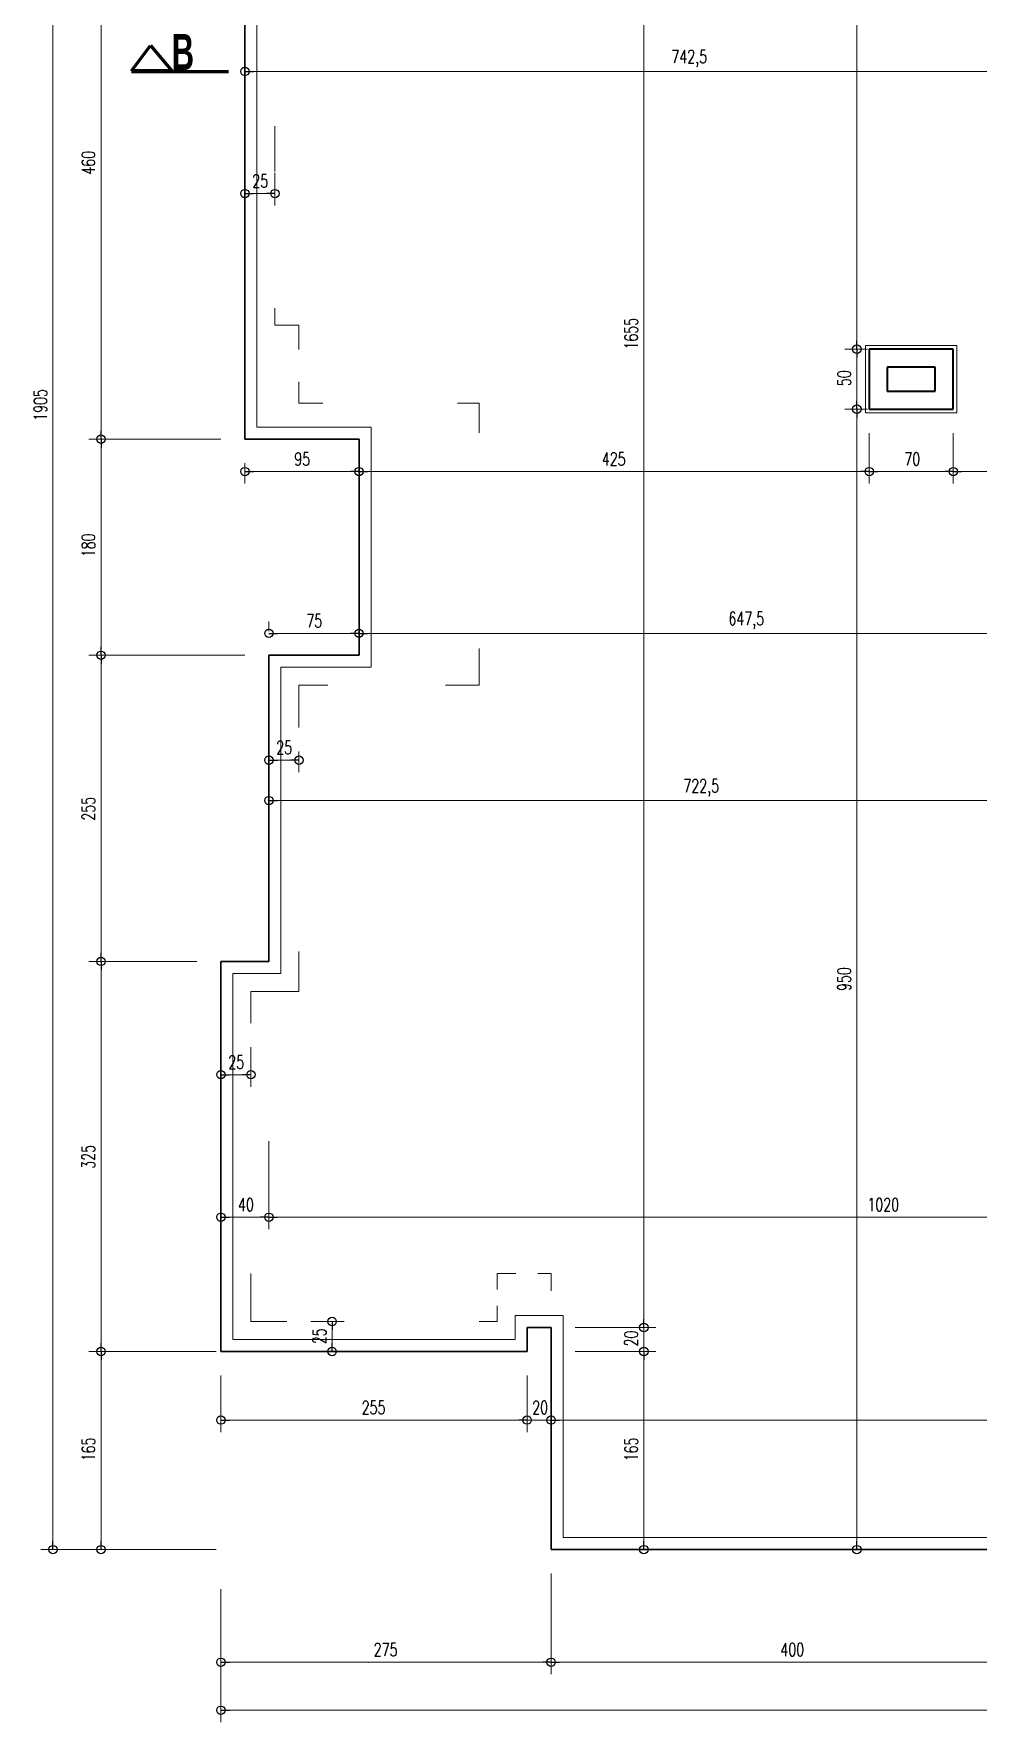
# Model space of a CAD drawing. Header units: millimetres. Extents: x 2016.56 to 2021.8, y 13721.83 to 13722.48.
# Drawn here: x 2018.2841 to 2018.4414, y 13721.965 to 13722.2463 of the extents above; entities that cross this region are included whole.
import ezdxf

# ---------------------------------------------------------------- set-up
doc = ezdxf.new("R2010")
doc.units = ezdxf.units.MM
doc.linetypes.add('ACAD_ISO04W100', pattern=[30, 24, -3, 0, -3])
doc.linetypes.add('HIDDEN', pattern=[0.375, 0.25, -0.125])
doc.layers.get('0').update_dxf_attribs({"lineweight": 20})
for name, color, linetype, lineweight in [('0.3', 150, 'Continuous', 30), ('aks', 1, 'Continuous', 9), ('DH', 7, 'Continuous', 20), ('DIMH', 7, 'Continuous', 20), ('DIMV', 7, 'Continuous', 20), ('DUVAR', 4, 'Continuous', 40), ('DV', 7, 'Continuous', 20), ('kesit', 5, 'Continuous', 60), ('SIVA', 7, 'Continuous', 20)]:
    doc.layers.add(name, color=color, linetype=linetype, lineweight=lineweight)
doc.styles.get("Standard").update_dxf_attribs({"font": 'txt.shx', "width": 0.7, "height": 11})
doc.styles.add('style1', font='swisscbo.ttf', dxfattribs={"width": 0.75, "height": 11})

msp = doc.modelspace()

# ---------------------------------------------------------------- linework, layer by layer
for p, q in [((2018.32129, 13722.26879), (2018.32129, 13722.18079)), ((2018.32129, 13722.18079), (2018.34029, 13722.18079)), ((2018.34029, 13722.18079), (2018.34029, 13722.14079)), ((2018.34029, 13722.14079), (2018.32529, 13722.14079)), ((2018.32529, 13722.14079), (2018.32529, 13722.08979)), ((2018.32529, 13722.08979), (2018.31729, 13722.08979)), ((2018.31729, 13722.08979), (2018.31729, 13722.02879)), ((2018.36429, 13722.02879), (2018.36429, 13722.03279)), ((2018.36429, 13722.03279), (2018.37229, 13722.03279)), ((2018.37229, 13722.03279), (2018.37229, 13721.99579)), ((2018.31729, 13722.02879), (2018.36429, 13722.02879)), ((2018.37229, 13721.99579), (2018.44829, 13721.99579))]:
    msp.add_line(p, q)
at = {"color": 0, "lineweight": -2}
for p, q in [((2018.31929, 13722.24006), (2018.32069, 13722.24006)), ((2018.31929, 13722.21971), (2018.32069, 13722.21971)), ((2018.32429, 13722.21971), (2018.32289, 13722.21971)), ((2018.42122, 13722.19379), (2018.42122, 13722.19519)), ((2018.42122, 13722.19379), (2018.42122, 13722.19239)), ((2018.42122, 13722.18379), (2018.42122, 13722.18519)), ((2018.42122, 13722.18379), (2018.42122, 13722.18239)), ((2018.29531, 13722.17879), (2018.29531, 13722.18019)), ((2018.29531, 13722.17879), (2018.29531, 13722.17739)), ((2018.31929, 13722.17339), (2018.32069, 13722.17339)), ((2018.33829, 13722.17339), (2018.33689, 13722.17339)), ((2018.33829, 13722.17339), (2018.33969, 13722.17339)), ((2018.42329, 13722.17339), (2018.42189, 13722.17339)), ((2018.42329, 13722.17339), (2018.42469, 13722.17339)), ((2018.43729, 13722.17339), (2018.43589, 13722.17339)), ((2018.43729, 13722.17339), (2018.43869, 13722.17339)), ((2018.32329, 13722.14644), (2018.32469, 13722.14644)), ((2018.33829, 13722.14644), (2018.33689, 13722.14644)), ((2018.33829, 13722.14644), (2018.33969, 13722.14644)), ((2018.29531, 13722.14279), (2018.29531, 13722.14419)), ((2018.29531, 13722.14279), (2018.29531, 13722.14139)), ((2018.32329, 13722.12531), (2018.32469, 13722.12531)), ((2018.32829, 13722.12531), (2018.32689, 13722.12531)), ((2018.32329, 13722.11857), (2018.32469, 13722.11857)), ((2018.29531, 13722.09179), (2018.29531, 13722.09319)), ((2018.29531, 13722.09179), (2018.29531, 13722.09039)), ((2018.31529, 13722.07291), (2018.31669, 13722.07291)), ((2018.32029, 13722.07291), (2018.31889, 13722.07291)), ((2018.31529, 13722.04915), (2018.31669, 13722.04915)), ((2018.32329, 13722.04915), (2018.32189, 13722.04915)), ((2018.32329, 13722.04915), (2018.32469, 13722.04915)), ((2018.3338, 13722.03179), (2018.3338, 13722.03039)), ((2018.38574, 13722.03079), (2018.38574, 13722.03219)), ((2018.38574, 13722.03079), (2018.38574, 13722.03219)), ((2018.29531, 13722.02679), (2018.29531, 13722.02819)), ((2018.3338, 13722.02679), (2018.3338, 13722.02819)), ((2018.29531, 13722.02679), (2018.29531, 13722.02539)), ((2018.38574, 13722.02679), (2018.38574, 13722.02539)), ((2018.38574, 13722.02679), (2018.38574, 13722.02539)), ((2018.31529, 13722.01536), (2018.31669, 13722.01536)), ((2018.36629, 13722.01536), (2018.36489, 13722.01536)), ((2018.36629, 13722.01536), (2018.36489, 13722.01536)), ((2018.37029, 13722.01536), (2018.37169, 13722.01536)), ((2018.37029, 13722.01536), (2018.37169, 13722.01536)), ((2018.28731, 13721.99379), (2018.28731, 13721.99519)), ((2018.29531, 13721.99379), (2018.29531, 13721.99519)), ((2018.38574, 13721.99379), (2018.38574, 13721.99519)), ((2018.42122, 13721.99379), (2018.42122, 13721.99519)), ((2018.31529, 13721.97502), (2018.31669, 13721.97502)), ((2018.37029, 13721.97502), (2018.36889, 13721.97502)), ((2018.37029, 13721.97502), (2018.37169, 13721.97502)), ((2018.31529, 13721.96702), (2018.31669, 13721.96702))]:
    msp.add_line(p, q, dxfattribs=at)
for centre in [(2018.31929, 13722.24006), (2018.31929, 13722.21971), (2018.32429, 13722.21971), (2018.42122, 13722.19379), (2018.42122, 13722.19379), (2018.42122, 13722.18379), (2018.42122, 13722.18379), (2018.29531, 13722.17879), (2018.29531, 13722.17879), (2018.31929, 13722.17339), (2018.33829, 13722.17339), (2018.33829, 13722.17339), (2018.42329, 13722.17339), (2018.42329, 13722.17339), (2018.43729, 13722.17339), (2018.43729, 13722.17339), (2018.32329, 13722.14644), (2018.33829, 13722.14644), (2018.33829, 13722.14644), (2018.29531, 13722.14279), (2018.29531, 13722.14279), (2018.32329, 13722.12531), (2018.32829, 13722.12531), (2018.32329, 13722.11857), (2018.29531, 13722.09179), (2018.29531, 13722.09179), (2018.31529, 13722.07291), (2018.32029, 13722.07291), (2018.31529, 13722.04915), (2018.32329, 13722.04915), (2018.32329, 13722.04915), (2018.3338, 13722.03179), (2018.38574, 13722.03079), (2018.38574, 13722.03079), (2018.29531, 13722.02679), (2018.29531, 13722.02679), (2018.3338, 13722.02679), (2018.38574, 13722.02679), (2018.38574, 13722.02679), (2018.31529, 13722.01536), (2018.36629, 13722.01536), (2018.36629, 13722.01536), (2018.37029, 13722.01536), (2018.37029, 13722.01536), (2018.28731, 13721.99379), (2018.29531, 13721.99379), (2018.38574, 13721.99379), (2018.42122, 13721.99379), (2018.31529, 13721.97502), (2018.37029, 13721.97502), (2018.37029, 13721.97502), (2018.31529, 13721.96702)]:
    msp.add_circle(centre, 0.0007, dxfattribs=at)
at = {"layer": '0.3'}
for p, q in [((2018.31929, 13722.27079), (2018.31929, 13722.17879)), ((2018.31929, 13722.17879), (2018.33829, 13722.17879)), ((2018.33829, 13722.17879), (2018.33829, 13722.14279)), ((2018.33829, 13722.14279), (2018.32329, 13722.14279)), ((2018.32329, 13722.14279), (2018.32329, 13722.09179)), ((2018.32329, 13722.09179), (2018.31529, 13722.09179)), ((2018.31529, 13722.09179), (2018.31529, 13722.02679)), ((2018.36629, 13722.02679), (2018.36629, 13722.03079)), ((2018.36629, 13722.03079), (2018.37029, 13722.03079)), ((2018.37029, 13722.03079), (2018.37029, 13721.99379)), ((2018.31529, 13722.02679), (2018.36629, 13722.02679)), ((2018.37029, 13721.99379), (2018.45029, 13721.99379))]:
    msp.add_line(p, q, dxfattribs=at)
at = {"layer": 'aks', "linetype": 'HIDDEN', "ltscale": 30}
for p, q in [((2018.32429, 13722.22338), (2018.32429, 13722.23095)), ((2018.32429, 13722.19779), (2018.32429, 13722.20064)), ((2018.32829, 13722.19779), (2018.32429, 13722.19779)), ((2018.32829, 13722.19376), (2018.32829, 13722.19779)), ((2018.32829, 13722.18479), (2018.32829, 13722.18835)), ((2018.33224, 13722.18479), (2018.32829, 13722.18479)), ((2018.35829, 13722.18479), (2018.35469, 13722.18479)), ((2018.35829, 13722.17984), (2018.35829, 13722.18479)), ((2018.35829, 13722.13779), (2018.35829, 13722.14393)), ((2018.32829, 13722.13074), (2018.32829, 13722.13779)), ((2018.32829, 13722.13779), (2018.33308, 13722.13779)), ((2018.35269, 13722.13779), (2018.35829, 13722.13779)), ((2018.32829, 13722.08679), (2018.32829, 13722.09343)), ((2018.32029, 13722.08152), (2018.32029, 13722.08679)), ((2018.32029, 13722.08679), (2018.32829, 13722.08679)), ((2018.32029, 13722.03179), (2018.32029, 13722.03979)), ((2018.36442, 13722.03979), (2018.36129, 13722.03979)), ((2018.36129, 13722.03979), (2018.36129, 13722.03712)), ((2018.37029, 13722.03979), (2018.36808, 13722.03979)), ((2018.37029, 13722.03691), (2018.37029, 13722.03979)), ((2018.36129, 13722.03442), (2018.36129, 13722.03179)), ((2018.32629, 13722.03179), (2018.32029, 13722.03179)), ((2018.36129, 13722.03179), (2018.35828, 13722.03179))]:
    msp.add_line(p, q, dxfattribs=at)
at = {"layer": 'DH', "lineweight": 20}
for p, q in [((2018.31929, 13722.22372), (2018.31929, 13722.24206)), ((2018.31929, 13722.22316), (2018.31929, 13722.21771)), ((2018.32429, 13722.22316), (2018.32429, 13722.21771)), ((2018.42329, 13722.17979), (2018.42329, 13722.17139)), ((2018.42329, 13722.17979), (2018.42329, 13722.17139)), ((2018.43729, 13722.17979), (2018.43729, 13722.17139)), ((2018.43729, 13722.17782), (2018.43729, 13722.17139)), ((2018.31929, 13722.17479), (2018.31929, 13722.17139)), ((2018.33829, 13722.17479), (2018.33829, 13722.17139)), ((2018.33829, 13722.17479), (2018.33829, 13722.17139)), ((2018.32329, 13722.14679), (2018.32329, 13722.14844)), ((2018.33829, 13722.14679), (2018.33829, 13722.14844)), ((2018.33829, 13722.14679), (2018.33829, 13722.14844)), ((2018.32329, 13722.12674), (2018.32329, 13722.12331)), ((2018.32829, 13722.12674), (2018.32829, 13722.12331)), ((2018.32329, 13722.12269), (2018.32329, 13722.11657)), ((2018.31529, 13722.07752), (2018.31529, 13722.07091)), ((2018.32029, 13722.07752), (2018.32029, 13722.07091)), ((2018.32329, 13722.06182), (2018.32329, 13722.04715)), ((2018.32329, 13722.06182), (2018.32329, 13722.04715)), ((2018.31529, 13722.05183), (2018.31529, 13722.04715)), ((2018.31529, 13722.02279), (2018.31529, 13722.01336)), ((2018.36629, 13722.02279), (2018.36629, 13722.01336)), ((2018.36629, 13722.02279), (2018.36629, 13722.01336)), ((2018.37029, 13722.01993), (2018.37029, 13722.01336)), ((2018.37029, 13722.01993), (2018.37029, 13722.01336))]:
    msp.add_line(p, q, dxfattribs=at)
at = {"layer": 'DH'}
for p, q in [((2018.32069, 13722.24006), (2018.46639, 13722.24006)), ((2018.32289, 13722.21971), (2018.32069, 13722.21971)), ((2018.32069, 13722.17339), (2018.33689, 13722.17339)), ((2018.33969, 13722.17339), (2018.42189, 13722.17339)), ((2018.42469, 13722.17339), (2018.43589, 13722.17339)), ((2018.43869, 13722.17339), (2018.46639, 13722.17339)), ((2018.32469, 13722.14644), (2018.33689, 13722.14644)), ((2018.33969, 13722.14644), (2018.46639, 13722.14644)), ((2018.32689, 13722.12531), (2018.32469, 13722.12531)), ((2018.32469, 13722.11857), (2018.46639, 13722.11857)), ((2018.31889, 13722.07291), (2018.31669, 13722.07291)), ((2018.31669, 13722.04915), (2018.32189, 13722.04915)), ((2018.32469, 13722.04915), (2018.52589, 13722.04915)), ((2018.31669, 13722.01536), (2018.36489, 13722.01536)), ((2018.36489, 13722.01536), (2018.36349, 13722.01536)), ((2018.36629, 13722.01536), (2018.37029, 13722.01536)), ((2018.37169, 13722.01536), (2018.52589, 13722.01536)), ((2018.37169, 13722.01536), (2018.37309, 13722.01536))]:
    msp.add_line(p, q, dxfattribs=at)
at = {"layer": 'DIMH', "lineweight": 20}
for p, q in [((2018.37029, 13721.98979), (2018.37029, 13721.97302)), ((2018.37029, 13721.98979), (2018.37029, 13721.97302)), ((2018.31529, 13721.98719), (2018.31529, 13721.97302)), ((2018.31529, 13721.97919), (2018.31529, 13721.96502))]:
    msp.add_line(p, q, dxfattribs=at)
at = {"layer": 'DIMH'}
for p, q in [((2018.31669, 13721.97502), (2018.36889, 13721.97502)), ((2018.37169, 13721.97502), (2018.44889, 13721.97502)), ((2018.31669, 13721.96702), (2018.77389, 13721.96702))]:
    msp.add_line(p, q, dxfattribs=at)
at = {"layer": 'DIMV'}
for p, q in [((2018.28731, 13721.99519), (2018.28731, 13722.37339)), ((2018.29531, 13722.18019), (2018.29531, 13722.26939)), ((2018.29531, 13722.14419), (2018.29531, 13722.17739)), ((2018.29531, 13722.09319), (2018.29531, 13722.14139)), ((2018.29531, 13722.02819), (2018.29531, 13722.09039)), ((2018.29531, 13721.99519), (2018.29531, 13722.02539))]:
    msp.add_line(p, q, dxfattribs=at)
at = {"layer": 'DIMV', "lineweight": 20}
for p, q in [((2018.31529, 13722.17879), (2018.29331, 13722.17879)), ((2018.31529, 13722.17879), (2018.29331, 13722.17879)), ((2018.31929, 13722.14279), (2018.29331, 13722.14279)), ((2018.31929, 13722.14279), (2018.29331, 13722.14279)), ((2018.31129, 13722.09179), (2018.29331, 13722.09179)), ((2018.31129, 13722.09179), (2018.29331, 13722.09179)), ((2018.31447, 13722.02679), (2018.29331, 13722.02679)), ((2018.31447, 13722.02679), (2018.29331, 13722.02679)), ((2018.30729, 13721.99379), (2018.28531, 13721.99379)), ((2018.31447, 13721.99379), (2018.29331, 13721.99379))]:
    msp.add_line(p, q, dxfattribs=at)
at = {"layer": 'DUVAR'}
for p, q in [((2018.43729, 13722.19379), (2018.42329, 13722.19379)), ((2018.42329, 13722.19379), (2018.42329, 13722.18379)), ((2018.43729, 13722.18379), (2018.43729, 13722.19379)), ((2018.43429, 13722.19079), (2018.42629, 13722.19079)), ((2018.42629, 13722.19079), (2018.42629, 13722.18679)), ((2018.43429, 13722.18679), (2018.43429, 13722.19079)), ((2018.42629, 13722.18679), (2018.43429, 13722.18679)), ((2018.42329, 13722.18379), (2018.43729, 13722.18379))]:
    msp.add_line(p, q, dxfattribs=at)
at = {"layer": 'DV'}
for p, q in [((2018.42122, 13722.37139), (2018.42122, 13722.19519)), ((2018.38574, 13722.36039), (2018.38574, 13722.03219)), ((2018.42122, 13722.19239), (2018.42122, 13722.18519)), ((2018.42122, 13722.18239), (2018.42122, 13721.99519)), ((2018.38574, 13722.03219), (2018.38574, 13722.03359)), ((2018.3338, 13722.03039), (2018.3338, 13722.02819)), ((2018.38574, 13722.03079), (2018.38574, 13722.02679)), ((2018.38574, 13722.02539), (2018.38574, 13721.99519)), ((2018.38574, 13722.02539), (2018.38574, 13722.02399))]:
    msp.add_line(p, q, dxfattribs=at)
at = {"layer": 'DV', "lineweight": 20}
for p, q in [((2018.42302, 13722.19379), (2018.41922, 13722.19379)), ((2018.42302, 13722.19379), (2018.41922, 13722.19379)), ((2018.42301, 13722.18379), (2018.41922, 13722.18379)), ((2018.42301, 13722.18379), (2018.41922, 13722.18379)), ((2018.33029, 13722.03179), (2018.3358, 13722.03179)), ((2018.37429, 13722.03079), (2018.38774, 13722.03079)), ((2018.38501, 13722.03079), (2018.38774, 13722.03079)), ((2018.33029, 13722.02679), (2018.3358, 13722.02679)), ((2018.37429, 13722.02679), (2018.38774, 13722.02679)), ((2018.37429, 13722.02679), (2018.38774, 13722.02679)), ((2018.38254, 13721.99379), (2018.38774, 13721.99379)), ((2018.42571, 13721.99379), (2018.41922, 13721.99379))]:
    msp.add_line(p, q, dxfattribs=at)
at = {"layer": 'kesit'}
for p, q in [((2018.30038, 13722.24018), (2018.30353, 13722.24438)), ((2018.30353, 13722.24438), (2018.3071, 13722.24018)), ((2018.3071, 13722.24018), (2018.30038, 13722.24018))]:
    msp.add_line(p, q, dxfattribs=at)
at = {"layer": 'kesit', "linetype": 'ACAD_ISO04W100'}
msp.add_line((2018.31655, 13722.23997), (2018.30039, 13722.23997), dxfattribs=at)
at = {"layer": 'SIVA'}
for p, q in [((2018.43789, 13722.19439), (2018.42269, 13722.19439)), ((2018.42269, 13722.19439), (2018.42269, 13722.18319)), ((2018.43789, 13722.18319), (2018.43789, 13722.19439)), ((2018.42269, 13722.18319), (2018.43789, 13722.18319))]:
    msp.add_line(p, q, dxfattribs=at)

# ---------------------------------------------------------------- texts
at = {"layer": 'DH', "width": 0.7}
for s, p in [('742,5', (2018.39033, 13722.24143)), ('25', (2018.32051, 13722.22071)), ('95', (2018.32751, 13722.17439)), ('425', (2018.37874, 13722.17439)), ('70', (2018.42914, 13722.17439)), ('75', (2018.32951, 13722.14744)), ('647,5', (2018.39983, 13722.14781)), ('25', (2018.32451, 13722.12631)), ('722,5', (2018.39233, 13722.11993)), ('25', (2018.31651, 13722.07391)), ('40', (2018.31814, 13722.05015)), ('1020', (2018.42298, 13722.05015)), ('255', (2018.33874, 13722.01636)), ('20', (2018.36714, 13722.01636))]:
    msp.add_text(s, height=0.0022, dxfattribs=at).set_placement(p)
at = {"layer": 'DIMH', "width": 0.7}
for s, p in [('275', (2018.34074, 13721.97602)), ('400', (2018.40849, 13721.97602))]:
    msp.add_text(s, height=0.0022, dxfattribs=at).set_placement(p)
at = {"layer": 'DIMV', "width": 0.7}
for s, p in [('460', (2018.29431, 13722.22286)), ('1905', (2018.28631, 13722.18185)), ('180', (2018.29431, 13722.15912)), ('255', (2018.29431, 13722.11524)), ('325', (2018.29431, 13722.05724)), ('165', (2018.29431, 13722.00849))]:
    msp.add_text(s, height=0.0022, rotation=90, dxfattribs=at).set_placement(p)
at = {"layer": 'DV', "width": 0.7}
for s, p in [('1655', (2018.38474, 13722.19372)), ('50', (2018.42022, 13722.18763)), ('950', (2018.42022, 13722.08686)), ('25', (2018.3328, 13722.02801)), ('20', (2018.38474, 13722.02763)), ('165', (2018.38474, 13722.00849))]:
    msp.add_text(s, height=0.0022, rotation=90, dxfattribs=at).set_placement(p)
at = {"layer": 'kesit', "style": 'style1', "width": 0.75}
msp.add_text('B', height=0.006, dxfattribs=at).set_placement((2018.30709, 13722.2403))

doc.saveas('drawing.dxf')
